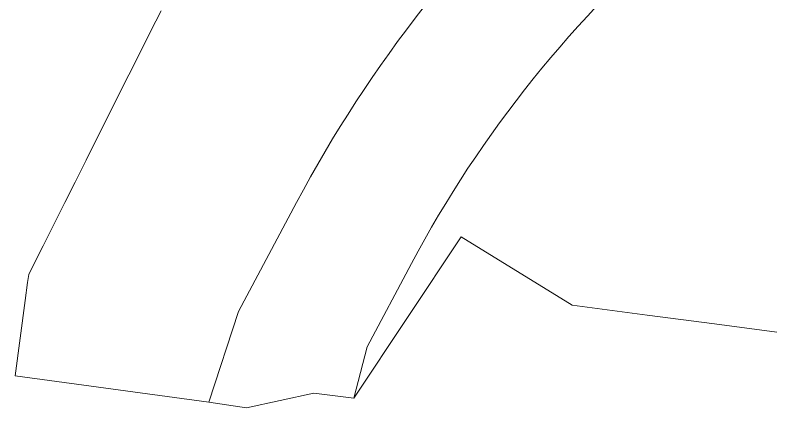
# Model space of a CAD drawing. Header units: metres. Extents: x 300457 to 302353, y 6232868 to 6234686.
# Drawn here: x 300456.8 to 300828.5, y 6233441.7 to 6233634.9 of the extents above; entities that cross this region are included whole.
import ezdxf

# ---------------------------------------------------------------- set-up
doc = ezdxf.new("R2010")
doc.units = ezdxf.units.M
doc.layers.add('Cadastre Land Parcels_SP_EXT', color=9, linetype='Continuous', lineweight=5)

msp = doc.modelspace()

# ---------------------------------------------------------------- linework, layer by layer
at = {"layer": 'Cadastre Land Parcels_SP_EXT', "linetype": 'Continuous'}
for points in [[(300528.62, 6233637.06), (300523.49, 6233626.84), (300518.46, 6233616.82), (300512.81, 6233605.55), (300507.26, 6233594.5), (300502.08, 6233584.16), (300496.72, 6233573.5), (300491.72, 6233563.52), (300486.32, 6233552.75), (300481.29, 6233542.74), (300476.05, 6233532.28), (300470.56, 6233521.36), (300465.38, 6233511.03), (300463.51, 6233507.3), (300462.98, 6233503.34), (300461.8, 6233494.54), (300456.83, 6233457.4), (300552.09, 6233444.54), (300566.75, 6233489.14), (300595.18, 6233542.71), (300598.63, 6233549.05), (300602.11, 6233555.36), (300605.66, 6233561.62), (300609.28, 6233567.85), (300612.97, 6233574.03), (300616.73, 6233580.17), (300620.56, 6233586.27), (300624.46, 6233592.32), (300628.43, 6233598.33), (300632.46, 6233604.3), (300636.56, 6233610.22), (300640.73, 6233616.09), (300644.96, 6233621.92), (300649.26, 6233627.69), (300653.62, 6233633.42), (300658.05, 6233639.1)], [(300658.05, 6233639.1), (300653.62, 6233633.42), (300649.26, 6233627.69), (300644.96, 6233621.92), (300640.73, 6233616.09), (300636.56, 6233610.22), (300632.46, 6233604.3), (300628.43, 6233598.33), (300624.46, 6233592.32), (300620.56, 6233586.27), (300616.73, 6233580.17), (300612.97, 6233574.03), (300609.28, 6233567.85), (300605.66, 6233561.62), (300602.11, 6233555.36), (300598.63, 6233549.05), (300595.18, 6233542.71), (300566.75, 6233489.14), (300552.09, 6233444.54), (300570.67, 6233441.69), (300603.77, 6233448.87), (300623.46, 6233446.47), (300630, 6233471.77), (300651.73, 6233512.73), (300654.99, 6233518.74), (300658.29, 6233524.7), (300661.66, 6233530.61), (300665.1, 6233536.49), (300668.61, 6233542.32), (300672.19, 6233548.11), (300675.84, 6233553.86), (300679.55, 6233559.57), (300683.33, 6233565.23), (300687.18, 6233570.84), (300691.09, 6233576.41), (300695.07, 6233581.94), (300699.12, 6233587.42), (300703.22, 6233592.84), (300707.39, 6233598.22), (300711.63, 6233603.55), (300715.93, 6233608.83), (300720.28, 6233614.06), (300724.7, 6233619.24), (300729.18, 6233624.37), (300733.73, 6233629.44), (300738.33, 6233634.46), (300742.99, 6233639.42)], [(300742.99, 6233639.42), (300738.33, 6233634.46), (300733.73, 6233629.44), (300729.18, 6233624.37), (300724.7, 6233619.24), (300720.28, 6233614.06), (300715.93, 6233608.83), (300711.63, 6233603.55), (300707.39, 6233598.22), (300703.22, 6233592.84), (300699.12, 6233587.42), (300695.07, 6233581.94), (300691.09, 6233576.41), (300687.18, 6233570.84), (300683.33, 6233565.23), (300679.55, 6233559.57), (300675.84, 6233553.86), (300672.19, 6233548.11), (300668.61, 6233542.32), (300665.1, 6233536.49), (300661.66, 6233530.61), (300658.29, 6233524.7), (300654.99, 6233518.74), (300651.73, 6233512.73), (300630, 6233471.77), (300623.46, 6233446.47), (300676.26, 6233525.89), (300730.7, 6233492.22), (300767.6, 6233487.32), (300800.73, 6233482.98), (300833.86, 6233478.63)]]:
    msp.add_lwpolyline(points, dxfattribs=at)

doc.saveas('drawing.dxf')
